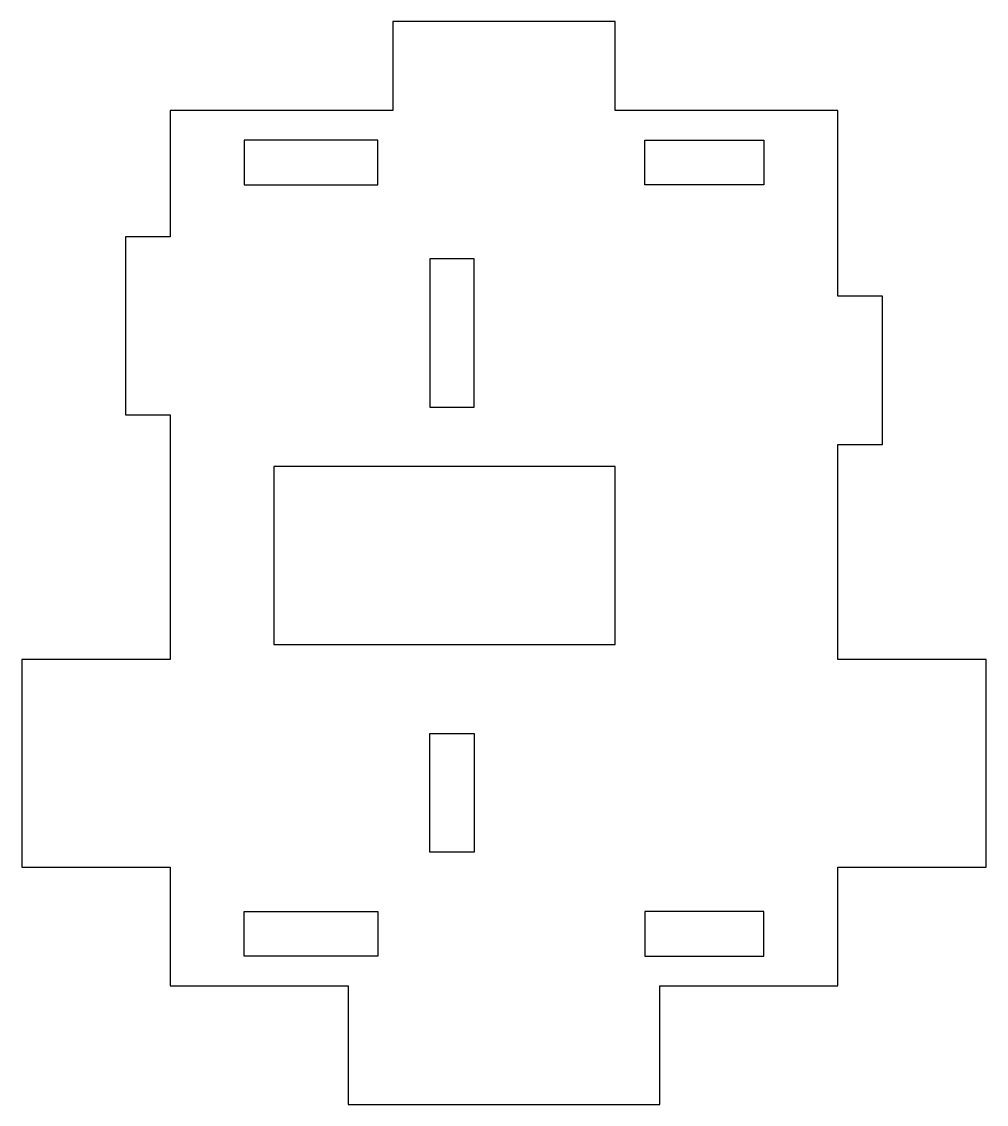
# Model space of a CAD drawing. Header units: millimetres. Extents: x 0 to 65, y 2 to 75.
import ezdxf

# ---------------------------------------------------------------- set-up
doc = ezdxf.new("R2010")
doc.units = ezdxf.units.MM
doc.layers.get('0').update_dxf_attribs({"linetype": 'CONTINUOUS'})

msp = doc.modelspace()

# ---------------------------------------------------------------- linework, layer by layer
for points in [[(10, 18), (10, 10), (22, 10), (22, 2), (43, 2), (43, 10), (55, 10), (55, 18), (65, 18), (65, 32), (55, 32), (55, 46.5), (58, 46.5), (58, 56.5), (55, 56.5), (55, 69), (40, 69), (40, 75), (25, 75), (25, 69), (10, 69), (10, 60.5), (7, 60.5), (7, 48.5), (10, 48.5), (10, 32), (0, 32), (0, 18)], [(24, 67), (15, 67), (15, 64), (24, 64)], [(42, 67), (50, 67), (50, 64), (42, 64)], [(27.5, 49), (30.5, 49), (30.5, 59.001), (27.5, 59.001)], [(40, 45), (17, 45), (17, 33), (40, 33)], [(30.5, 19), (27.5, 19), (27.5, 27), (30.5, 27)], [(24, 12), (15, 12), (15, 15), (24, 15)], [(42, 12), (50, 12), (50, 15), (42, 15)]]:
    msp.add_lwpolyline(points, close=True)

doc.saveas('drawing.dxf')
